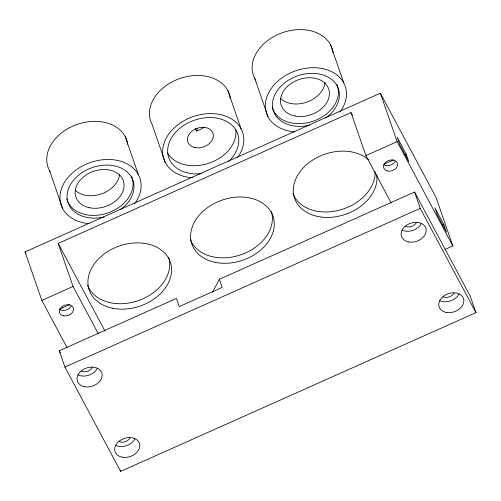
<?xml version="1.0" encoding="UTF-8"?>
<svg xmlns="http://www.w3.org/2000/svg" width="501" height="501" viewBox="0 0 501 501"><rect width="100%" height="100%" fill="white"/><g stroke="black" fill="none" stroke-linecap="round" stroke-linejoin="round"><path stroke-width="0.75" d="M195.421 128.269L196.361 130.993L197.801 128.256M212.48 292.334L219.357 279.251L414.584 192.027L470.295 296.316L475.95 312.649L120.641 471.391L64.936 367.108L59.275 350.769L176.408 298.439L179.239 306.606L222.187 287.417L219.357 279.251M67.121 347.738L41.833 300.4L25.05 251.928L380.359 93.192L436.064 197.475L452.848 245.941L445.038 249.429M98.359 333.785L73.071 286.44L58.172 243.423L351.007 112.593L352.472 115.336M41.833 300.4L73.071 286.44M391.193 202.949L365.905 155.611L397.143 141.658L380.359 93.192M59.362 309.211L69.877 304.514M383.835 164.247L393.648 159.863M404.858 154.853L406.261 154.227L397.224 137.312L399.773 144.664L408.803 161.579L406.261 154.227M64.936 367.108L420.239 208.366L414.584 192.027M442.502 225.318L443.899 224.692L434.868 207.777L437.411 215.129L446.447 232.044L443.899 224.692M196.361 130.993L199.398 129.972A13.295 9.851 -19.1 0 0 203.92 127.016M397.143 141.658L452.848 245.941M420.239 208.366L475.95 312.649M58.172 243.423L105.085 331.242M25.05 251.928L25.783 253.306M59.275 350.769L60.377 352.829M330.579 44.827L343.78 82.947M351.007 112.593L365.905 155.611M254.827 78.663L268.029 116.783M227.886 90.7L241.087 128.82M165.343 162.662L152.141 124.542A41.608 30.824 -19.1 0 1 180.479 78.306A41.608 30.824 -19.1 0 1 230.379 98.353M125.2 136.579L138.401 174.699M49.455 170.421L62.656 208.541M120.152 469.969L120.641 471.391M395.176 161.391A7.29 5.405 -19.1 0 1 384.204 165.061M71.104 306.174A7.29 5.405 -19.1 0 1 60.133 309.85M376.746 174.717A42.898 31.776 -19.1 0 1 325.362 217.378A42.898 31.776 -19.1 0 1 300.068 171.63A42.898 31.776 -19.1 0 1 368.41 159.644M375.067 171.549A42.898 31.776 -19.1 0 1 339.672 210.076A42.898 31.776 -19.1 0 1 292.947 193.518M271.348 211.453A42.898 31.776 -19.1 0 1 240.875 254.758A42.898 31.776 -19.1 0 1 190.261 239.397M168.662 257.326A42.898 31.776 -19.1 0 1 138.188 300.638A42.898 31.776 -19.1 0 1 87.575 285.276M192.478 177.786A41.608 30.824 -19.1 0 1 165.292 140.036A41.608 30.824 -19.1 0 1 221.292 114.798A41.608 30.824 -19.1 0 1 237.643 157.433M50.188 171.693A41.608 30.824 -19.1 0 1 76.86 124.505A41.608 30.824 -19.1 0 1 127.692 144.232M89.059 223.609A41.608 30.824 -19.1 0 1 62.888 185.307A41.608 30.824 -19.1 0 1 119.319 160.859A41.608 30.824 -19.1 0 1 134.512 203.92M459.004 294.106A12.869 9.532 -19.1 0 1 439.64 300.587M421.36 223.64A12.869 9.532 -19.1 0 1 402.002 230.122M416.387 222.651A7.29 5.405 -19.1 0 1 405.415 226.327M134.932 438.889A12.869 9.532 -19.1 0 1 115.568 445.37M129.959 437.905A7.29 5.405 -19.1 0 1 118.987 441.575M97.288 368.429A12.869 9.532 -19.1 0 1 77.931 374.911M92.316 367.44A7.29 5.405 -19.1 0 1 81.344 371.109M454.031 293.116A7.29 5.405 -19.1 0 1 443.059 296.792M119.645 174.335A25.094 18.587 -19.1 0 1 101.885 193.743A25.094 18.587 -19.1 0 1 75.463 190.499M325.024 82.584A25.094 18.587 -19.1 0 1 307.257 101.985A25.094 18.587 -19.1 0 1 280.842 98.741M201.559 173.64A36.46 27.01 -19.1 0 1 169.169 142.716A36.46 27.01 -19.1 0 1 221.53 119.319A36.46 27.01 -19.1 0 1 228.299 161.698M235.846 130.154A36.46 27.01 -19.1 0 1 208.742 163.263A36.46 27.01 -19.1 0 1 167.541 153.018M336.841 84.512A34.319 25.419 -19.1 0 1 313.3 121.161A34.319 25.419 -19.1 0 1 272.106 106.963M131.462 176.271A34.319 25.419 -19.1 0 1 107.922 212.912A34.319 25.419 -19.1 0 1 66.733 198.722M309.455 125.256A34.319 25.419 -19.1 0 1 273.408 98.365A34.319 25.419 -19.1 0 1 324.579 75.501A34.319 25.419 -19.1 0 1 325.625 118.036M104.076 217.014A34.319 25.419 -19.1 0 1 68.03 190.117A34.319 25.419 -19.1 0 1 119.207 167.253A34.319 25.419 -19.1 0 1 120.246 209.787M255.566 79.941A41.608 30.824 -19.1 0 1 282.238 32.753A41.608 30.824 -19.1 0 1 333.065 52.48M294.431 131.857A41.608 30.824 -19.1 0 1 268.267 93.549A41.608 30.824 -19.1 0 1 324.692 69.1A41.608 30.824 -19.1 0 1 339.891 112.161M387.674 171.029A7.29 5.405 -19.1 0 0 397.631 163.921A7.29 5.405 -19.1 0 0 386.365 161.685A7.29 5.405 -19.1 0 0 387.674 171.029M63.602 315.818A7.29 5.405 -19.1 0 0 73.559 308.704A7.29 5.405 -19.1 0 0 62.293 306.468A7.29 5.405 -19.1 0 0 63.602 315.818M215.48 262.418A42.898 31.776 -19.1 0 0 274.053 220.597A42.898 31.776 -19.1 0 0 207.796 207.439A42.898 31.776 -19.1 0 0 215.48 262.418M112.794 308.29A42.898 31.776 -19.1 0 0 171.367 266.476A42.898 31.776 -19.1 0 0 105.11 253.318A42.898 31.776 -19.1 0 0 112.794 308.29M446.209 312.399A12.869 9.532 -19.1 0 0 463.782 299.849A12.869 9.532 -19.1 0 0 443.905 295.903A12.869 9.532 -19.1 0 0 446.209 312.399M408.565 241.933A12.869 9.532 -19.1 0 0 426.138 229.389A12.869 9.532 -19.1 0 0 406.261 225.444A12.869 9.532 -19.1 0 0 408.565 241.933M122.138 457.181A12.869 9.532 -19.1 0 0 139.71 444.637A12.869 9.532 -19.1 0 0 119.833 440.692A12.869 9.532 -19.1 0 0 122.138 457.181M84.494 386.716A12.869 9.532 -19.1 0 0 102.066 374.172A12.869 9.532 -19.1 0 0 82.189 370.226A12.869 9.532 -19.1 0 0 84.494 386.716M89.66 207.771A25.094 18.587 -19.1 0 0 123.929 183.31A25.094 18.587 -19.1 0 0 85.164 175.613A25.094 18.587 -19.1 0 0 89.66 207.771M295.039 116.019A25.094 18.587 -19.1 0 0 329.301 91.551A25.094 18.587 -19.1 0 0 290.542 83.855A25.094 18.587 -19.1 0 0 295.039 116.019M195.127 147.576A13.295 9.851 -19.1 0 0 213.288 134.612A13.295 9.851 -19.1 0 0 192.747 130.536A13.295 9.851 -19.1 0 0 195.127 147.576"/></g></svg>
